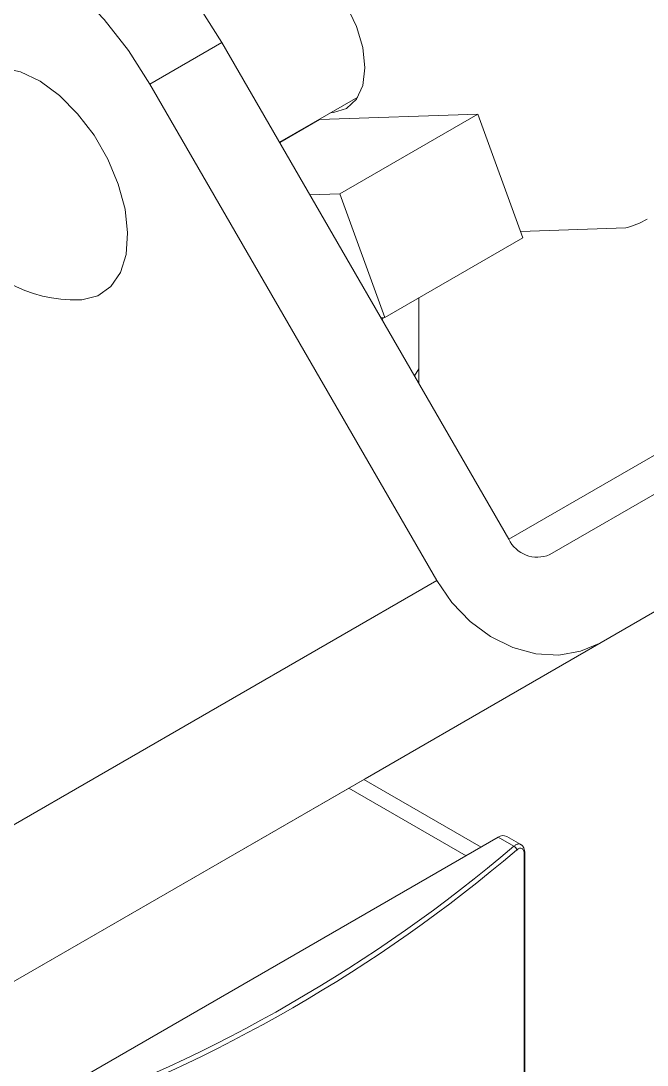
# Model space of a CAD drawing. Extents: x -976302 to -776254, y 5665 to 231437.
# Drawn here: x -788426.8 to -788241.2, y 79501.6 to 79811.2 of the extents above; entities that cross this region are included whole.
import ezdxf

# ---------------------------------------------------------------- set-up
doc = ezdxf.new("R2010")
doc.units = 0
doc.header["$LTSCALE"] = 1000
doc.header["$MEASUREMENT"] = 0

msp = doc.modelspace()

# ---------------------------------------------------------------- linework, layer by layer
at = {"linetype": 'Continuous', "lineweight": 15}
for p, q in [((-788388.55, 79792.51), (-788367.2, 79804.84)), ((-788388.55, 79792.51), (-788367.2, 79804.84)), ((-788282.19, 79657.59), (-788367.2, 79804.84)), ((-788282.19, 79657.59), (-788367.2, 79804.84)), ((-788303.54, 79645.27), (-788388.55, 79792.51)), ((-788303.54, 79645.27), (-788388.55, 79792.51)), ((-788350.12, 79775.26), (-788326.91, 79788.66)), ((-788350.12, 79775.26), (-788326.91, 79788.66)), ((-788338.32, 79781.96), (-788291.32, 79783.6)), ((-788338.32, 79781.96), (-788291.32, 79783.6)), ((-788291.32, 79783.6), (-788332.25, 79759.98)), ((-788291.32, 79783.6), (-788332.25, 79759.98)), ((-788291.32, 79783.6), (-788277.99, 79746.86)), ((-788291.32, 79783.6), (-788277.99, 79746.86)), ((-788338.32, 79781.96), (-788350.07, 79775.17)), ((-788332.25, 79759.98), (-788341.12, 79759.67)), ((-788332.25, 79759.98), (-788341.12, 79759.67)), ((-788318.91, 79723.24), (-788332.25, 79759.98)), ((-788318.91, 79723.24), (-788332.25, 79759.98)), ((-788247.48, 79749.86), (-788278.68, 79748.77)), ((-788247.48, 79749.86), (-788278.68, 79748.77)), ((-788277.99, 79746.86), (-788318.91, 79723.24)), ((-788277.99, 79746.86), (-788318.91, 79723.24)), ((-788132.74, 79743.87), (-788282.18, 79657.57)), ((-788134.82, 79731.05), (-788270.04, 79652.99)), ((-788134.82, 79731.05), (-788270.04, 79652.99)), ((-788308.87, 79703.8), (-788308.87, 79729.04)), ((-788308.87, 79703.8), (-788308.87, 79729.04)), ((-788320.07, 79723.2), (-788318.91, 79723.24)), ((-788320.07, 79723.2), (-788318.91, 79723.24)), ((-788319.74, 79722.64), (-788319.41, 79723.22)), ((-788319.74, 79722.64), (-788319.41, 79723.22)), ((-788308.87, 79708.09), (-788310.11, 79705.95)), ((-788308.87, 79708.09), (-788310.11, 79705.95)), ((-788119.73, 79704.9), (-788324.75, 79586.5)), ((-788119.73, 79704.9), (-788324.75, 79586.5)), ((-788254.94, 79626.84), (-788119.73, 79704.9)), ((-788254.94, 79626.84), (-788119.73, 79704.9)), ((-788303.54, 79645.27), (-788471.95, 79548.01)), ((-788303.54, 79645.27), (-788471.95, 79548.01)), ((-788459.97, 79508.44), (-788254.94, 79626.84)), ((-788459.97, 79508.44), (-788254.94, 79626.84)), ((-788459.97, 79508.44), (-788324.75, 79586.5)), ((-788459.97, 79508.44), (-788324.75, 79586.5)), ((-788459.97, 79508.44), (-788324.75, 79586.5)), ((-788459.97, 79508.44), (-788324.75, 79586.5)), ((-788290.4, 79566.23), (-788325.14, 79586.28)), ((-788290.4, 79566.23), (-788325.14, 79586.28)), ((-788294.83, 79563.68), (-788329.56, 79583.73)), ((-788294.83, 79563.68), (-788329.56, 79583.73)), ((-788278.6, 79567.01), (-788282.78, 79569.43)), ((-788278.6, 79567.01), (-788282.78, 79569.43)), ((-788424.98, 79488.54), (-788285.3, 79569.18)), ((-788424.98, 79488.54), (-788285.3, 79569.18)), ((-788280.69, 79566.51), (-788285.3, 79569.18)), ((-788280.69, 79566.51), (-788285.3, 79569.18)), ((-788277.61, 79399.73), (-788277.61, 79564.09)), ((-788277.61, 79399.73), (-788277.61, 79564.09)), ((-788277.45, 79400.04), (-788277.45, 79564.4)), ((-788277.45, 79564.38), (-788277.45, 79564.4)), ((-788277.45, 79400.04), (-788277.45, 79564.4)), ((-788277.45, 79564.38), (-788277.45, 79564.4))]:
    msp.add_line(p, q, dxfattribs=at)
at = {"linetype": 'Continuous', "lineweight": 15, "flags": 128}
for points in [[(-788367.2, 79804.84), (-788373.57, 79814.8), (-788380.71, 79823.97), (-788388.45, 79832.14), (-788396.59, 79839.1), (-788404.94, 79844.68), (-788413.29, 79848.74), (-788421.44, 79851.18), (-788429.17, 79851.95), (-788436.32, 79851.02), (-788442.68, 79848.42)], [(-788367.2, 79804.84), (-788373.57, 79814.8), (-788380.71, 79823.97), (-788388.45, 79832.14), (-788396.59, 79839.1), (-788404.94, 79844.68), (-788413.29, 79848.74), (-788421.44, 79851.18), (-788429.17, 79851.95), (-788436.32, 79851.02), (-788442.68, 79848.42)], [(-788388.55, 79792.51), (-788394.92, 79802.47), (-788402.06, 79811.65), (-788409.8, 79819.82), (-788417.94, 79826.77), (-788426.29, 79832.35), (-788434.64, 79836.42), (-788442.79, 79838.86), (-788450.52, 79839.62), (-788457.67, 79838.69), (-788464.03, 79836.09), (-788469.47, 79831.87), (-788473.85, 79826.15), (-788477.05, 79819.07), (-788479.01, 79810.79), (-788479.67, 79801.53)], [(-788388.55, 79792.51), (-788394.92, 79802.47), (-788402.06, 79811.65), (-788409.8, 79819.82), (-788417.94, 79826.77), (-788426.29, 79832.35), (-788434.64, 79836.42), (-788442.79, 79838.86), (-788450.52, 79839.62), (-788457.67, 79838.69), (-788464.03, 79836.09), (-788469.47, 79831.87), (-788473.85, 79826.15), (-788477.05, 79819.07), (-788479.01, 79810.79), (-788479.67, 79801.53)], [(-788334.96, 79784.01), (-788334.17, 79784.05), (-788330.3, 79785.24), (-788327.34, 79788), (-788325.47, 79792.12), (-788324.83, 79797.34), (-788325.47, 79803.29), (-788327.34, 79809.57), (-788330.3, 79815.75)], [(-788334.96, 79784.01), (-788334.17, 79784.05), (-788330.3, 79785.24), (-788327.34, 79788), (-788325.47, 79792.12), (-788324.83, 79797.34), (-788325.47, 79803.29), (-788327.34, 79809.57), (-788330.3, 79815.75)], [(-788445.39, 79790.96), (-788445.03, 79791.51), (-788441.66, 79794.98), (-788437.37, 79796.95), (-788432.34, 79797.33), (-788426.83, 79796.1), (-788421.07, 79793.32), (-788415.36, 79789.12), (-788409.94, 79783.7), (-788405.08, 79777.3), (-788401, 79770.23), (-788397.89, 79762.82), (-788395.9, 79755.42), (-788395.12, 79748.37), (-788395.59, 79741.99), (-788397.28, 79736.6), (-788400.12, 79732.44), (-788403.98, 79729.7), (-788408.66, 79728.52), (-788409.33, 79728.49)], [(-788445.39, 79790.96), (-788445.03, 79791.51), (-788441.66, 79794.98), (-788437.37, 79796.95), (-788432.34, 79797.33), (-788426.83, 79796.1), (-788421.07, 79793.32), (-788415.36, 79789.12), (-788409.94, 79783.7), (-788405.08, 79777.3), (-788401, 79770.23), (-788397.89, 79762.82), (-788395.9, 79755.42), (-788395.12, 79748.37), (-788395.59, 79741.99), (-788397.28, 79736.6), (-788400.12, 79732.44), (-788403.98, 79729.7), (-788408.66, 79728.52), (-788409.33, 79728.49)], [(-788254.94, 79626.84), (-788260.88, 79624.3), (-788267.37, 79623.2), (-788274.15, 79623.58), (-788280.97, 79625.43), (-788287.56, 79628.67), (-788293.67, 79633.18), (-788299.07, 79638.78), (-788303.54, 79645.27)], [(-788254.94, 79626.84), (-788260.88, 79624.3), (-788267.37, 79623.2), (-788274.15, 79623.58), (-788280.97, 79625.43), (-788287.56, 79628.67), (-788293.67, 79633.18), (-788299.07, 79638.78), (-788303.54, 79645.27)]]:
    msp.add_lwpolyline(points, dxfattribs=at)
at = {"linetype": 'Continuous', "lineweight": 15}
for centre, radius, start, end in [((-788410.68, 79769.35), 40.89, 148.101, 271.8936), ((-788410.68, 79769.35), 40.89, 148.101, 271.8936), ((-788254.02, 79774.72), 25.7, 284.731, 299.9338), ((-788254.02, 79774.72), 25.7, 284.731, 299.9338), ((-788273.76, 79661.49), 9.28, 204.8163, 293.6431), ((-788273.76, 79661.49), 9.28, 204.8163, 293.6431), ((-788283.82, 79567.12), 2.53, 65.6929, 125.6176), ((-788283.82, 79567.12), 2.53, 65.6929, 125.6176), ((-788570.53, 79907.29), 447.37, 289.6122, 310.3824), ((-788570.53, 79907.29), 447.37, 289.6122, 310.3824), ((-788281.16, 79565.28), 1.32, 4.1537, 68.912), ((-788281.16, 79565.28), 1.32, 4.1537, 68.912), ((-788570.3, 79906.87), 448.31, 289.6122, 310.3824), ((-788570.3, 79906.87), 448.31, 289.6122, 310.3824), ((-788277.87, 79564.42), 0.425, 308.682, 354.748), ((-788277.87, 79564.42), 0.425, 308.682, 354.748)]:
    msp.add_arc(centre, radius, start, end, dxfattribs=at)
for points, knots in [([(-788280.69, 79566.51), (-788280.45, 79566.68), (-788279.88, 79567.08), (-788279.15, 79567.27), (-788278.78, 79567.05), (-788278.65, 79566.96)], [0, 0, 0, 0, 0.314984, 0.747983, 1, 1, 1, 1]), ([(-788280.69, 79566.51), (-788280.45, 79566.68), (-788279.88, 79567.08), (-788279.15, 79567.27), (-788278.78, 79567.05), (-788278.65, 79566.96)], [0, 0, 0, 0, 0.314984, 0.747983, 1, 1, 1, 1]), ([(-788277.48, 79564.38), (-788277.47, 79564.54), (-788277.44, 79565.31), (-788277.76, 79566.19), (-788278.31, 79566.93), (-788278.63, 79567.02), (-788278.64, 79567.02)], [0, 0, 0, 0, 0.137606, 0.653239, 0.985434, 1, 1, 1, 1]), ([(-788277.48, 79564.38), (-788277.47, 79564.54), (-788277.44, 79565.31), (-788277.76, 79566.19), (-788278.31, 79566.93), (-788278.63, 79567.02), (-788278.64, 79567.02)], [0, 0, 0, 0, 0.137606, 0.653239, 0.985434, 1, 1, 1, 1]), ([(-788277.61, 79564.09), (-788277.61, 79564.53), (-788277.67, 79564.91), (-788277.89, 79565.5), (-788278.06, 79565.72), (-788278.68, 79566.06), (-788279.26, 79565.9), (-788279.84, 79565.38)], [0, 0, 0, 0, 0.25, 0.25, 0.5, 0.5, 1, 1, 1, 1]), ([(-788277.61, 79564.09), (-788277.61, 79564.53), (-788277.67, 79564.91), (-788277.89, 79565.5), (-788278.06, 79565.72), (-788278.68, 79566.06), (-788279.26, 79565.9), (-788279.84, 79565.38)], [0, 0, 0, 0, 0.25, 0.25, 0.5, 0.5, 1, 1, 1, 1])]:
    msp.add_open_spline(points, degree=3, knots=knots, dxfattribs=at)

doc.saveas('drawing.dxf')
